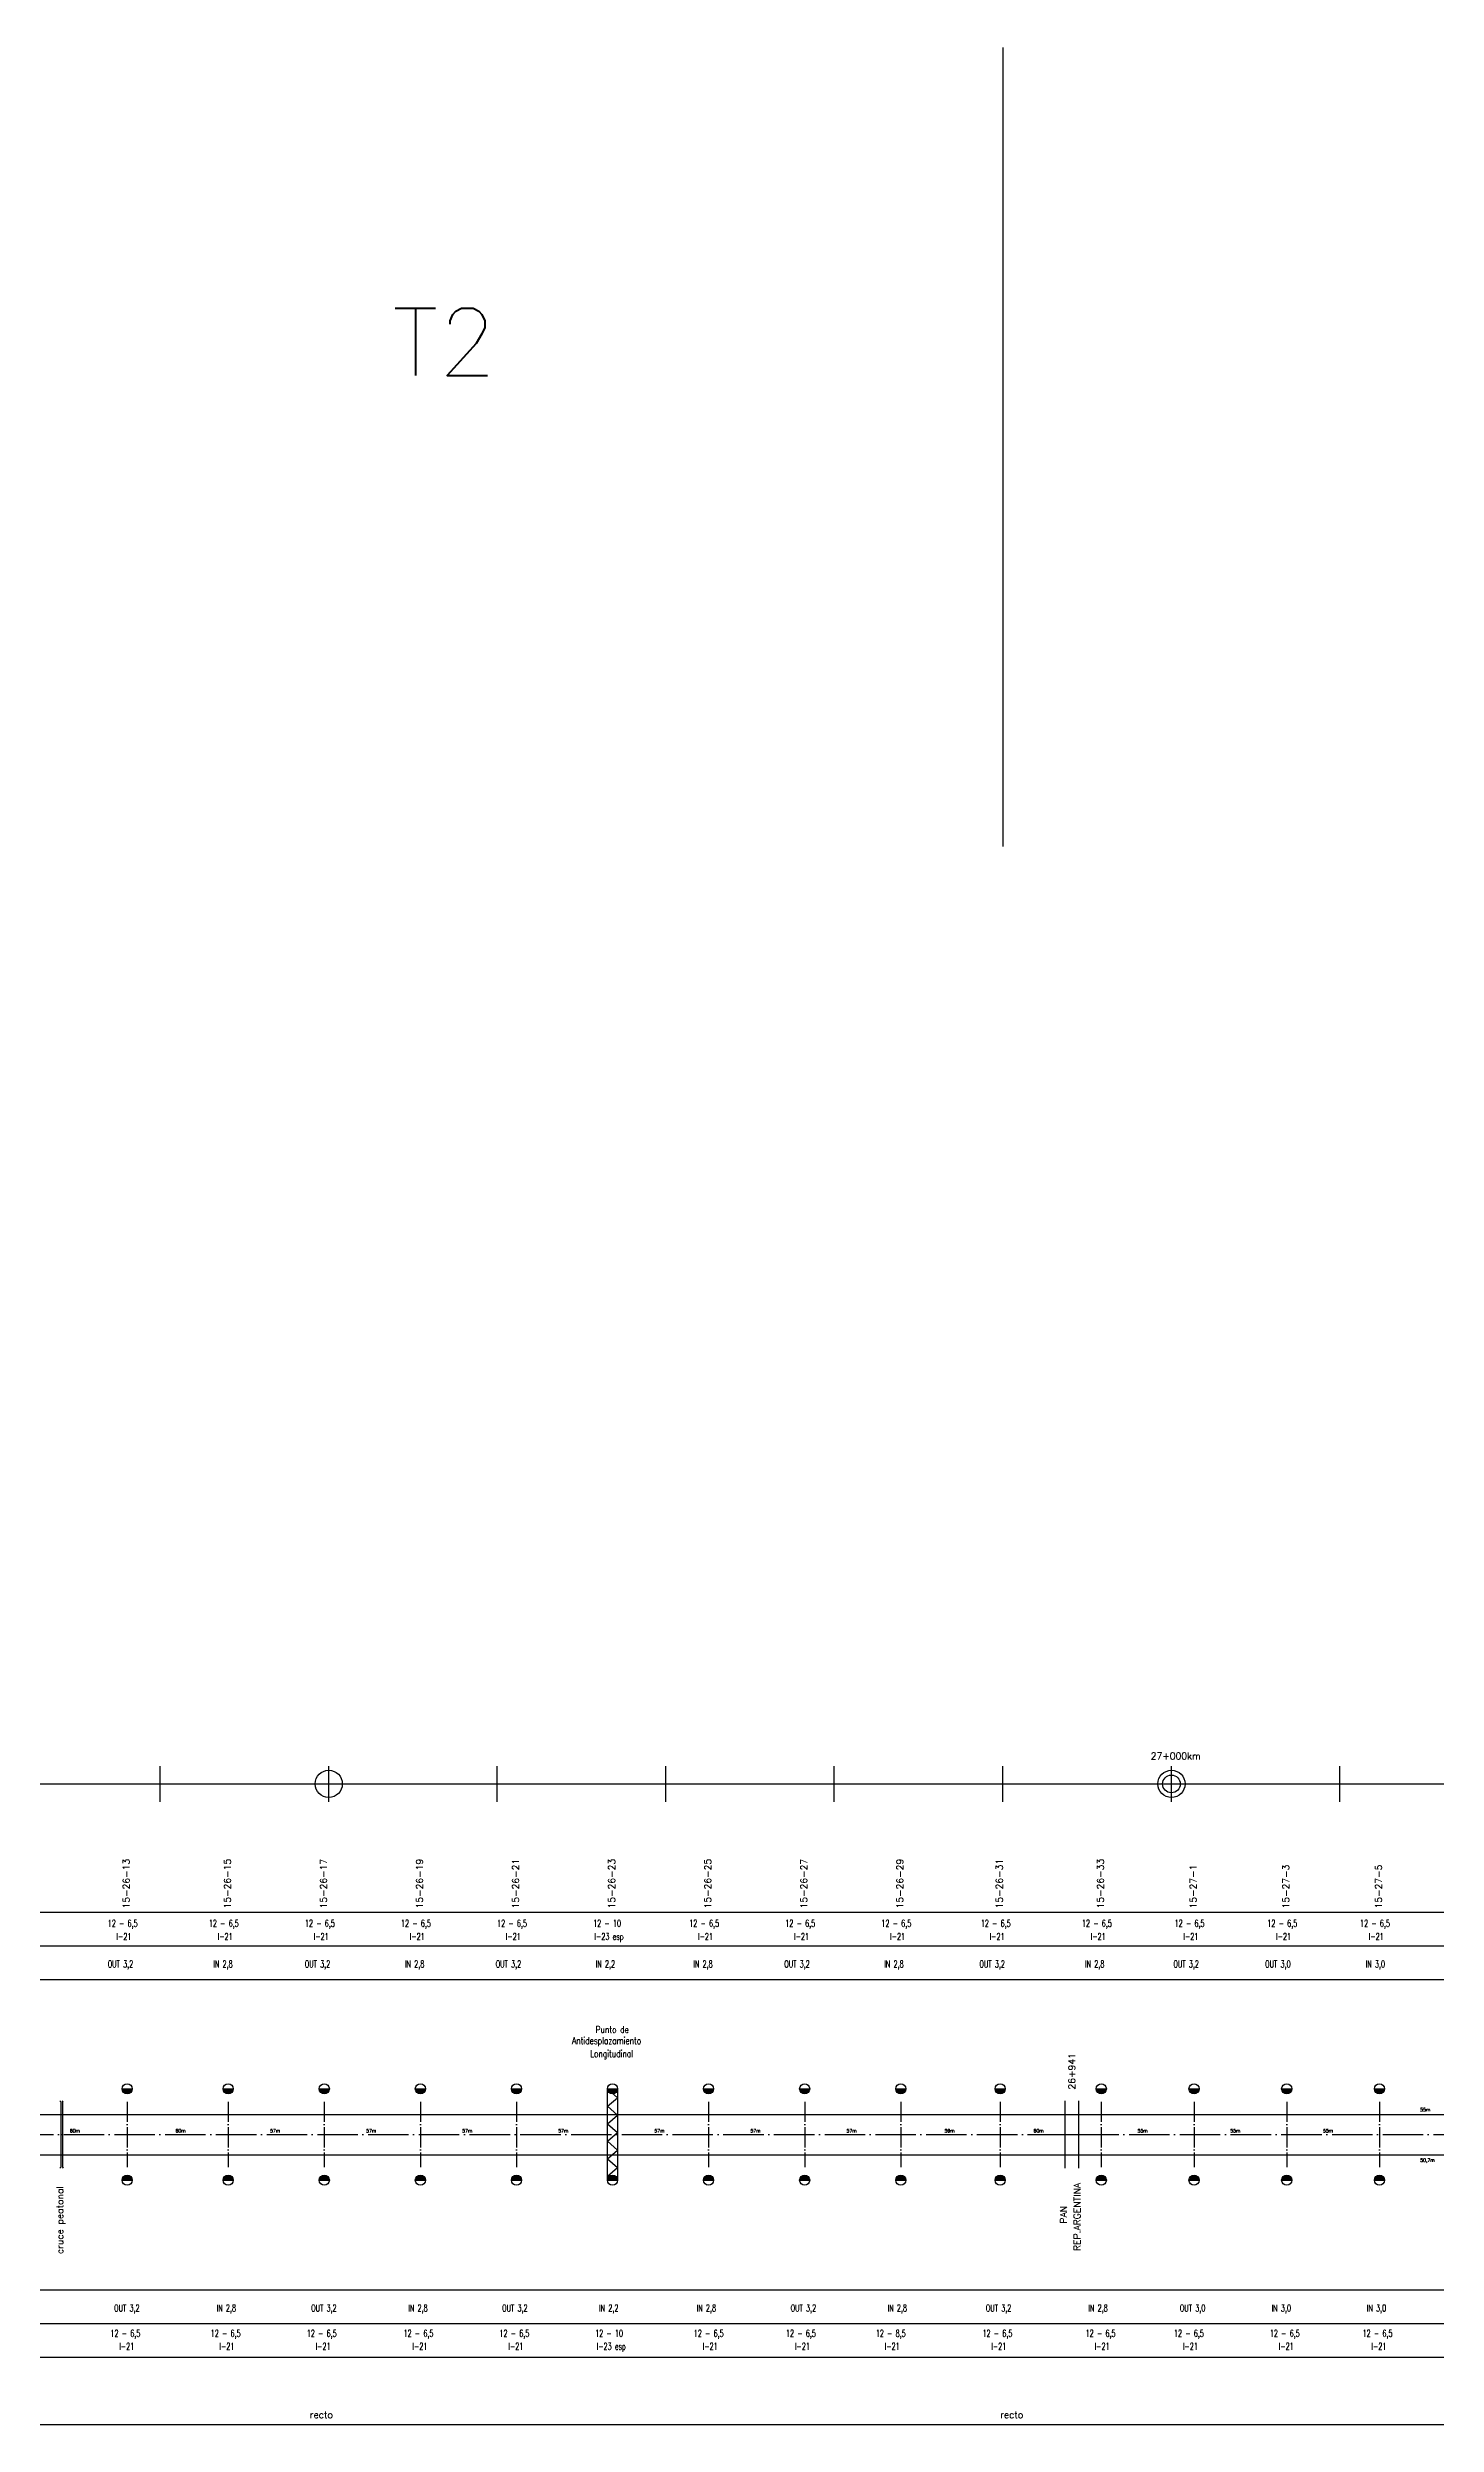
# Model space of a CAD drawing. Header units: millimetres. Extents: x 63 to 27368, y 135 to 1565.
# Drawn here: x 901 to 1725, y 155 to 1565 of the extents above; entities that cross this region are included whole.
import ezdxf

# ---------------------------------------------------------------- set-up
doc = ezdxf.new("R2010")
doc.units = ezdxf.units.MM
doc.linetypes.add('ACAD_ISO04W100', pattern=[30, 24, -3, 0, -3])
for name, color, linetype in [('catenaria via ascendente', 7, 'Continuous'), ('Eje de entrevías', 1, 'Continuous'), ('longitud vano', 7, 'Continuous'), ('Nº de poste', 6, 'Continuous'), ('progresivas', 4, 'Continuous'), ('TEXTOS', 3, 'Continuous')]:
    doc.layers.add(name, color=color, linetype=linetype)
doc.styles.add('STYLE1', font='romans.shx')

msp = doc.modelspace()

# ---------------------------------------------------------------- hatches: boundary and pattern name
for points in [[(951.6, 354.1), (945.6, 354.1, 1)], [(1011.6, 354.1), (1005.6, 354.1, 1)], [(1068.6, 354.1), (1062.6, 354.1, 1)], [(1125.6, 354.1), (1119.6, 354.1, 1)], [(1182.6, 354.1), (1176.6, 354.1, 1)], [(1239.6, 354.1), (1233.6, 354.1, 1)], [(1296.6, 354.1), (1290.6, 354.1, 1)], [(1353.6, 354.1), (1347.6, 354.1, 1)], [(1410.6, 354.1), (1404.6, 354.1, 1)], [(1469.6, 354.1), (1463.6, 354.1, 1)], [(1529.6, 354.1), (1523.6, 354.1, 1)], [(1584.6, 354.1), (1578.6, 354.1, 1)], [(1639.6, 354.1), (1633.6, 354.1, 1)], [(1694.6, 354.1), (1688.6, 354.1, 1)], [(951.6, 300), (945.6, 300, -1)], [(1011.6, 300), (1005.6, 300, -1)], [(1068.6, 300), (1062.6, 300, -1)], [(1125.6, 300), (1119.6, 300, -1)], [(1182.6, 300), (1176.6, 300, -1)], [(1239.6, 300), (1233.6, 300, -1)], [(1296.6, 300), (1290.6, 300, -1)], [(1353.6, 300), (1347.6, 300, -1)], [(1410.6, 300), (1404.6, 300, -1)], [(1469.6, 300), (1463.6, 300, -1)], [(1529.6, 300), (1523.6, 300, -1)], [(1584.6, 300), (1578.6, 300, -1)], [(1639.6, 300), (1633.6, 300, -1)], [(1694.6, 300), (1688.6, 300, -1)]]:
    msp.add_hatch(color=256).paths.add_polyline_path(points)

# ---------------------------------------------------------------- linework, layer by layer
for p, q in [((1468.2, 1565.1), (1468.2, 1091.2)), ((968.2, 524.4), (968.2, 545.6)), ((1068.2, 524.4), (1068.2, 545.6)), ((1168.2, 524.4), (1168.2, 545.6)), ((1268.2, 524.4), (1268.2, 545.6)), ((1368.2, 524.4), (1368.2, 545.6)), ((1468.2, 524.4), (1468.2, 545.6)), ((1568.2, 524.4), (1568.2, 545.6)), ((1668.2, 524.4), (1668.2, 545.6)), ((68.2, 535), (27368.2, 535)), ((68.2, 459), (27368.2, 459)), ((68.2, 439), (27368.2, 439)), ((68.2, 419), (27368.2, 419)), ((945.6, 354.1), (951.6, 354.1)), ((1005.6, 354.1), (1011.6, 354.1)), ((1062.6, 354.1), (1068.6, 354.1)), ((1119.6, 354.1), (1125.6, 354.1)), ((1176.6, 354.1), (1182.6, 354.1)), ((1233.6, 354.1), (1239.6, 354.1)), ((1233.6, 300), (1233.6, 354.1)), ((1233.6, 354.1), (1239.6, 348.9)), ((1239.6, 354.1), (1239.6, 300)), ((1290.6, 354.1), (1296.6, 354.1)), ((1347.6, 354.1), (1353.6, 354.1)), ((1404.6, 354.1), (1410.6, 354.1)), ((1463.6, 354.1), (1469.6, 354.1)), ((1523.6, 354.1), (1529.6, 354.1)), ((1578.6, 354.1), (1584.6, 354.1)), ((1633.6, 354.1), (1639.6, 354.1)), ((1688.6, 354.1), (1694.6, 354.1)), ((909.2, 346.5), (908.7, 347)), ((910.2, 346.5), (910.7, 347)), ((1233.6, 343.8), (1239.6, 348.9)), ((1233.6, 343.8), (1239.6, 338.6)), ((1233.6, 333.4), (1239.6, 338.6)), ((1505, 347), (1505, 307)), ((1513, 347), (1513, 307)), ((909.2, 327), (910.2, 327)), ((1233.6, 333.4), (1239.6, 328.2)), ((1233.6, 323), (1239.6, 328.2)), ((1505, 327), (1513, 327)), ((1233.6, 323), (1239.6, 317.8)), ((1233.6, 312.7), (1239.6, 317.8)), ((1233.6, 312.7), (1239.6, 307.5)), ((909.2, 307.6), (908.7, 307.1)), ((910.2, 307.6), (910.7, 307.1)), ((945.6, 300), (951.6, 300)), ((1005.6, 300), (1011.6, 300)), ((1062.6, 300), (1068.6, 300)), ((1119.6, 300), (1125.6, 300)), ((1176.6, 300), (1182.6, 300)), ((1233.6, 302.3), (1239.6, 307.5)), ((1233.6, 300), (1239.6, 300)), ((1290.6, 300), (1296.6, 300)), ((1347.6, 300), (1353.6, 300)), ((1404.6, 300), (1410.6, 300)), ((1463.6, 300), (1469.6, 300)), ((1523.6, 300), (1529.6, 300)), ((1578.6, 300), (1584.6, 300)), ((1633.6, 300), (1639.6, 300)), ((1688.6, 300), (1694.6, 300)), ((68.2, 235), (27368.2, 235)), ((68.2, 215), (27368.2, 215)), ((68.2, 195), (27368.2, 195)), ((68.2, 155), (1946.8, 155))]:
    msp.add_line(p, q)
at = {"ltscale": 0.5}
for p, q in [((909.2, 346.5), (909.2, 307.6)), ((910.2, 346.5), (910.2, 307.6))]:
    msp.add_line(p, q, dxfattribs=at)
at = {"linetype": 'ACAD_ISO04W100', "ltscale": 0.5}
for p, q in [((948.6, 346.5), (948.6, 307.6)), ((1008.6, 346.5), (1008.6, 307.6)), ((1065.6, 346.5), (1065.6, 307.6)), ((1122.6, 346.5), (1122.6, 307.6)), ((1179.6, 346.5), (1179.6, 307.6)), ((1293.6, 346.5), (1293.6, 307.6)), ((1350.6, 346.5), (1350.6, 307.6)), ((1407.6, 346.5), (1407.6, 307.6)), ((1466.6, 346.5), (1466.6, 307.6)), ((1526.6, 346.5), (1526.6, 307.6)), ((1581.6, 346.5), (1581.6, 307.6)), ((1636.6, 346.5), (1636.6, 307.6)), ((1691.6, 346.5), (1691.6, 307.6))]:
    msp.add_line(p, q, dxfattribs=at)
for centre, radius in [((1068.2, 535), 8.09), ((1568.2, 535), 8.09), ((1568.2, 535), 5.24), ((948.6, 354.1), 3), ((1008.6, 354.1), 3), ((1065.6, 354.1), 3), ((1122.6, 354.1), 3), ((1179.6, 354.1), 3), ((1236.6, 354.1), 3), ((1293.6, 354.1), 3), ((1350.6, 354.1), 3), ((1407.6, 354.1), 3), ((1466.6, 354.1), 3), ((1526.6, 354.1), 3), ((1581.6, 354.1), 3), ((1636.6, 354.1), 3), ((1691.6, 354.1), 3), ((948.6, 300), 3), ((1008.6, 300), 3), ((1065.6, 300), 3), ((1122.6, 300), 3), ((1179.6, 300), 3), ((1236.6, 300), 3), ((1293.6, 300), 3), ((1350.6, 300), 3), ((1407.6, 300), 3), ((1466.6, 300), 3), ((1526.6, 300), 3), ((1581.6, 300), 3), ((1636.6, 300), 3), ((1691.6, 300), 3)]:
    msp.add_circle(centre, radius)
at = {"layer": 'catenaria via ascendente'}
for p, q in [((68.2, 339), (26678.8, 339)), ((68.2, 315), (26678.8, 315))]:
    msp.add_line(p, q, dxfattribs=at)
at = {"layer": 'Eje de entrevías', "linetype": 'ACAD_ISO04W100'}
msp.add_line((68.2, 327), (27368.2, 327), dxfattribs=at)

# ---------------------------------------------------------------- texts
at = {"color": 3, "linetype": 'Continuous', "style": 'STYLE1'}
msp.add_text('T2', height=40, dxfattribs=at).set_placement((1105.9, 1370.5))
at = {"linetype": 'Continuous', "style": 'STYLE1', "width": 0.8}
for s, p in [('Antidesplazamiento', (1212.6, 380.7)), ('Punto de', (1226.6, 387.3)), ('Longitudinal', (1223.3, 373))]:
    msp.add_text(s, height=4, dxfattribs=at).set_placement(p)
at = {"layer": 'longitud vano', "linetype": 'Continuous', "style": 'STYLE1'}
for s, p in [('55m', (1715.8, 340.8)), ('60m', (914.6, 328.3)), ('60m', (977.3, 328.3)), ('57m', (1033.4, 328.3)), ('57m', (1090.4, 328.3)), ('57m', (1147.4, 328.3)), ('57m', (1204.4, 328.3)), ('57m', (1261.4, 328.3)), ('57m', (1318.4, 328.3)), ('57m', (1375.4, 328.3)), ('59m', (1433.6, 328.3)), ('60m', (1486.4, 328.3)), ('55m', (1548.1, 328.3)), ('55m', (1603.1, 328.3)), ('55m', (1658.1, 328.3)), ('50,7m', (1715.8, 310.8))]:
    msp.add_text(s, height=2, dxfattribs=at).set_placement(p)
at = {"layer": 'Nº de poste', "linetype": 'Continuous', "style": 'STYLE1'}
for s, p in [('15-26-13', (950.1, 461.1)), ('15-26-15', (1010.1, 461.1)), ('15-26-17', (1067.1, 461.1)), ('15-26-19', (1124.1, 461.1)), ('15-26-21', (1181.1, 461.1)), ('15-26-23', (1238.1, 461.1)), ('15-26-25', (1295.1, 461.1)), ('15-26-27', (1352.1, 461.1)), ('15-26-29', (1409.1, 461.1)), ('15-26-31', (1468.1, 461.1)), ('15-26-33', (1528.1, 461.1)), ('15-27-1', (1583.1, 461.1)), ('15-27-3', (1638.1, 461.1)), ('15-27-5', (1693.1, 461.1))]:
    msp.add_text(s, height=4, rotation=90, dxfattribs=at).set_placement(p)
at = {"layer": 'progresivas', "linetype": 'Continuous', "style": 'STYLE1'}
msp.add_text('27+000km', height=4, dxfattribs=at).set_placement((1555.9, 549.6))
msp.add_text('26+941', height=4, rotation=90, dxfattribs=at).set_placement((1511.1, 353.7))
at = {"layer": 'TEXTOS', "linetype": 'Continuous', "style": 'STYLE1', "width": 0.7}
for s, p in [('12 - 6,5', (937.1, 450.3)), ('12 - 6,5', (997.1, 450.3)), ('12 - 6,5', (1054.1, 450.3)), ('12 - 6,5', (1111.1, 450.3)), ('12 - 6,5', (1168.1, 450.3)), ('12 - 10', (1225.1, 450.3)), ('12 - 6,5', (1282.1, 450.3)), ('12 - 6,5', (1339.1, 450.3)), ('12 - 6,5', (1396.1, 450.3)), ('12 - 6,5', (1455.1, 450.3)), ('12 - 6,5', (1515.1, 450.3)), ('12 - 6,5', (1570.1, 450.3)), ('12 - 6,5', (1625.1, 450.3)), ('12 - 6,5', (1680.1, 450.3)), ('I-21', (942.3, 442.5)), ('I-21', (1002.3, 442.5)), ('I-21', (1059.3, 442.5)), ('I-21', (1116.3, 442.5)), ('I-21', (1173.3, 442.5)), ('I-23 esp', (1225.9, 442.5)), ('I-21', (1287.3, 442.5)), ('I-21', (1344.3, 442.5)), ('I-21', (1401.3, 442.5)), ('I-21', (1460.3, 442.5)), ('I-21', (1520.3, 442.5)), ('I-21', (1575.3, 442.5)), ('I-21', (1630.3, 442.5)), ('I-21', (1685.3, 442.5)), ('OUT 3,2', (937.1, 426.2)), ('IN 2,8', (999.7, 426.2)), ('OUT 3,2', (1054, 426.2)), ('IN 2,8', (1113.4, 426.2)), ('OUT 3,2', (1167.3, 426.2)), ('IN 2,2', (1226.6, 426.2)), ('IN 2,8', (1284.5, 426.2)), ('OUT 3,2', (1338.5, 426.2)), ('IN 2,8', (1397.8, 426.2)), ('OUT 3,2', (1454.3, 426.2)), ('IN 2,8', (1516.9, 426.2)), ('OUT 3,2', (1569.4, 426.2)), ('OUT 3,0', (1623.8, 426.2)), ('IN 3,0', (1683.4, 426.2)), ('OUT 3,2', (940.9, 222.1)), ('IN 2,8', (1001.7, 222.1)), ('OUT 3,2', (1057.8, 222.1)), ('IN 2,8', (1115.4, 222.1)), ('OUT 3,2', (1171.1, 222.1)), ('IN 2,2', (1228.6, 222.1)), ('IN 2,8', (1286.5, 222.1)), ('OUT 3,2', (1342.3, 222.1)), ('IN 2,8', (1399.8, 222.1)), ('OUT 3,2', (1458.1, 222.1)), ('IN 2,8', (1518.9, 222.1)), ('OUT 3,0', (1573.2, 222.1)), ('IN 3,0', (1627.6, 222.1)), ('IN 3,0', (1684.1, 222.1)), ('12 - 6,5', (938.7, 207.1)), ('I-21', (943.9, 199.4)), ('12 - 6,5', (998.2, 207.1)), ('I-21', (1003.4, 199.4)), ('12 - 6,5', (1055.2, 207.1)), ('I-21', (1060.4, 199.4)), ('12 - 6,5', (1112.6, 207.1)), ('I-21', (1117.9, 199.4)), ('12 - 6,5', (1169.5, 207.1)), ('I-21', (1174.8, 199.4)), ('12 - 10', (1226.3, 207.1)), ('I-23 esp', (1227.2, 199.4)), ('12 - 6,5', (1284.8, 207.1)), ('I-21', (1290.1, 199.4)), ('12 - 6,5', (1339.5, 207.1)), ('I-21', (1344.8, 199.4)), ('12 - 8,5', (1392.8, 207.1)), ('I-21', (1398.1, 199.4)), ('12 - 6,5', (1456.1, 207.1)), ('I-21', (1461.3, 199.4)), ('12 - 6,5', (1517.3, 207.1)), ('I-21', (1522.6, 199.4)), ('12 - 6,5', (1569.7, 207.1)), ('I-21', (1575, 199.4)), ('12 - 6,5', (1626.6, 207.1)), ('I-21', (1631.9, 199.4)), ('12 - 6,5', (1681.6, 207.1)), ('I-21', (1686.9, 199.4))]:
    msp.add_text(s, height=4, dxfattribs=at).set_placement(p)
at = {"layer": 'TEXTOS', "linetype": 'Continuous', "style": 'STYLE1'}
for s, p in [('REP.ARGENTINA', (1514.2, 257.9)), ('cruce peatonal', (910.7, 256.1)), ('PAN', (1506.1, 274.2))]:
    msp.add_text(s, height=4, rotation=90, dxfattribs=at).set_placement(p)
for p in [(1057, 158.8), (1466.6, 158.8)]:
    msp.add_text('recto', height=4, dxfattribs=at).set_placement(p)

doc.saveas('drawing.dxf')
